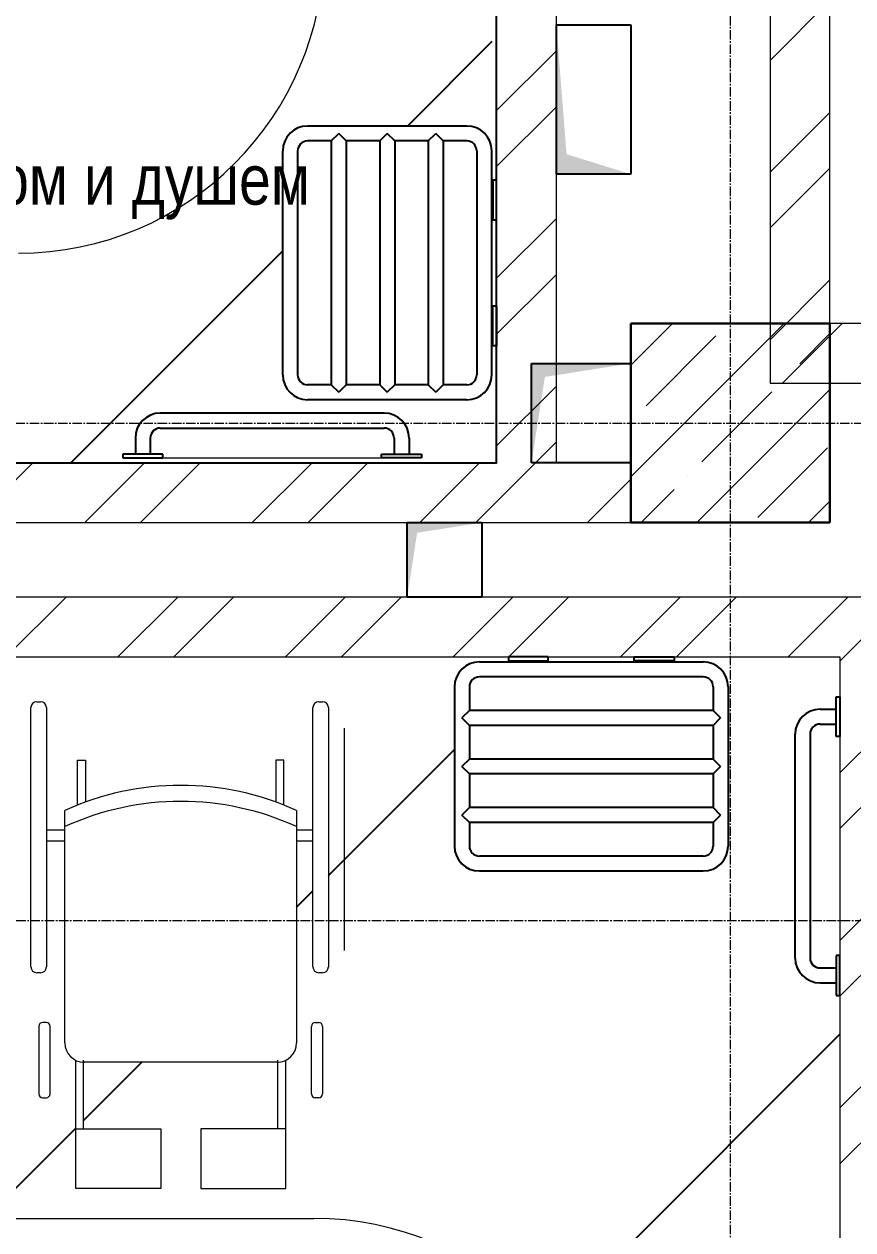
# Model space of a CAD drawing. Header units: millimetres. Extents: x 538266 to 1167394, y 114608 to 637157.
# Drawn here: x 852018 to 853684, y 203992 to 206415 of the extents above; entities that cross this region are included whole.
import ezdxf
from ezdxf.enums import TextEntityAlignment as Align

# ---------------------------------------------------------------- set-up
doc = ezdxf.new("R2010")
doc.units = ezdxf.units.MM
doc.linetypes.add('CENTER2', pattern=[28.575, 19.05, -3.175, 3.175, -3.175])
doc.linetypes.add('HIDDEN2', pattern=[4.7625, 3.175, -1.5875])
doc.layers.get('Defpoints').update_dxf_attribs({"color": 140})
for name, color, linetype, lineweight in [('АР_Area', 5, 'Continuous', 5), ('АР_Колонны', 70, 'Continuous', 30), ('АР_Стены ЖБ', 7, 'Continuous', 35), ('АР_Стены кирпич', 32, 'Continuous', 20), ('АР_Штриховка', 8, 'Continuous', 0), ('Сантехника', 4, 'Continuous', 18)]:
    doc.layers.add(name, color=color, linetype=linetype, lineweight=lineweight)
doc.layers.add('АР_Делит', color=120, linetype='Continuous', lineweight=0, plot=False)
doc.layers.add('РД_Оси_100', color=7, linetype='Continuous', lineweight=0, true_color=0x525252)
doc.layers.add('ФВ-5', color=7, linetype='Continuous')
doc.styles.add('style1', font='ARIALN.TTF')
pattern_1 = [(45, (602274.53, 3e-11), (-168.3798, 168.3798), []), (45, (602386.78, 3e-11), (-168.3798, 168.3798), [])]
pattern_2 = [(45, (602274.53, 0), (-168.3798, 168.3798), []), (45, (602386.78, 0), (-168.3798, 168.3798), [])]

# ---------------------------------------------------------------- blocks, each defined once
blk = doc.blocks.new('MOK-МаркаПом_овал_ареал')
for p, q in [((-5.365, 6.138), (5.888, 6.138)), ((-2.75, -3), (2.75, -3))]:
    blk.add_line(p, q)
for centre, radius, start, end in [((-5.365, 0), 6.138, 90, 270), ((5.888, 0), 6.138, 270, 90), ((-7.411, 0), 7.161, 0, 0.001)]:
    blk.add_arc(centre, radius, start, end)
at = {"color": 0, "style": 'style1'}
blk.add_attdef('АР-ПОМЕЩЕНИЕ:НОМЕР', text='', height=3, dxfattribs=at).set_placement((0.261, 0), align=Align.MIDDLE)
at = {"layer": 'Defpoints', "color": 2, "style": 'style1'}
blk.add_attdef('АР-ПОМЕЩЕНИЕ:НАИМЕНОВАНИЕ', text='', height=1, dxfattribs=at).set_placement((-0.094, -4.814), align=Align.MIDDLE)
blk = doc.blocks.new('2_этаж')
at = {"layer": 'АР_Штриховка', "linetype": 'Continuous', "lineweight": 0, "true_color": 0x000000}
h = blk.add_hatch(dxfattribs=at)
h.set_pattern_fill('ANSI32', color=18, scale=25, style=0)
h.set_pattern_definition([(45, (602274.53, -9e-11), (-168.3798, 168.3798), []), (45, (602386.78, -9e-11), (-168.3798, 168.3798), [])])
h.paths.add_polyline_path([(697153.6, 205693.2), (697273.6, 205813.2), (697273.6, 208333.2), (697183.6, 208373.2), (697153.6, 208333.2)], flags=0)
h.paths.add_polyline_path([(697153.6, 208453.2), (697183.6, 208373.2), (697273.6, 208333.2), (697273.6, 209413.2), (697153.6, 209413.2)], flags=0)
h = blk.add_hatch(dxfattribs=at)
h.set_pattern_fill('ANSI32', color=18, scale=25, style=0)
h.set_pattern_definition([(45, (602274.53, 0), (-168.3798, 168.3798), []), (45, (602386.78, 0), (-168.3798, 168.3798), [])])
h.paths.add_polyline_path([(696603.6, 205533.2), (696683.6, 205503.2), (696723.6, 205533.2), (696723.6, 208333.2), (696683.6, 208363.2), (696603.6, 208333.2)], flags=0)
h = blk.add_hatch(dxfattribs=at)
h.set_pattern_fill('ANSI32', color=18, scale=25, style=0)
h.set_pattern_definition(pattern_1)
h.paths.add_polyline_path([(700273.6, 205693.2), (700273.6, 205813.2), (700073.6, 205813.2), (699993.6, 205783.2), (699953.6, 205693.2)], flags=0)
h.paths.add_polyline_path([(699953.6, 205693.2), (699993.6, 205783.2), (699953.6, 205813.2), (697683.6, 205813.2), (697643.6, 205723.2), (697683.6, 205693.2)], flags=0)
h.paths.add_polyline_path([(697563.6, 205693.2), (697643.6, 205723.2), (697683.6, 205813.2), (697273.6, 205813.2), (697153.6, 205693.2)], flags=0)
h = blk.add_hatch(dxfattribs=at)
h.set_pattern_fill('ANSI32', color=18, scale=25, style=0)
h.set_pattern_definition(pattern_2)
h.paths.add_polyline_path([(696873.6, 205413.2), (696873.6, 205533.2), (696723.6, 205533.2), (696683.6, 205503.2), (696723.6, 205413.2)], flags=0)
h.paths.add_polyline_path([(696723.6, 205413.2), (696683.6, 205503.2), (696603.6, 205533.2), (695070.5, 205533.2), (695030.5, 205443.2), (695070.5, 205413.2)], flags=0)
h.paths.add_polyline_path([(694950.5, 205413.2), (695030.5, 205443.2), (695070.5, 205533.2), (692793.6, 205533.2), (692793.6, 205413.2)], flags=0)
h = blk.add_hatch(dxfattribs=at)
h.set_pattern_fill('ANSI32', color=18, scale=25, angle=360, style=0)
h.set_pattern_definition(pattern_2)
h.paths.add_polyline_path([(697293.6, 205143.2), (697413.6, 205263.2), (695070.5, 205263.2), (695030.5, 205233.2), (695070.5, 205143.2)], flags=0)
h.paths.add_polyline_path([(695070.5, 205143.2), (695030.5, 205233.2), (694950.5, 205263.2), (692793.6, 205263.2), (692793.6, 205143.2)], flags=0)
h = blk.add_hatch(dxfattribs=at)
h.set_pattern_fill('ANSI32', color=18, scale=25, angle=-360, style=0)
h.set_pattern_definition(pattern_1)
h.paths.add_polyline_path([(697413.6, 205263.2), (697293.6, 205143.2), (697293.6, 202443.2), (697413.6, 202323.2)], flags=0)
at = {"color": 18, "linetype": 'Continuous', "true_color": 0x000000}
for p, q in [((696723.6, 206113.2), (696723.6, 206413.2)), ((696723.6, 206413.2), (696873.6, 206413.2)), ((696723.6, 206113.2), (696723.6, 206413.2)), ((696723.6, 206413.2), (696873.6, 206413.2)), ((696873.6, 206413.2), (696873.6, 206113.2)), ((696873.6, 206413.2), (696873.6, 206113.2)), ((696873.6, 206113.2), (696723.6, 206113.2)), ((696873.6, 206113.2), (696723.6, 206113.2)), ((696673.6, 205533.2), (696673.6, 205733.2)), ((696673.6, 205733.2), (696873.6, 205733.2)), ((696673.6, 205533.2), (696673.6, 205733.2)), ((696673.6, 205733.2), (696873.6, 205733.2)), ((696873.6, 205733.2), (696873.6, 205533.2)), ((696873.6, 205733.2), (696873.6, 205533.2)), ((696873.6, 205533.2), (696673.6, 205533.2)), ((696873.6, 205533.2), (696673.6, 205533.2)), ((696423.6, 205263.2), (696423.6, 205413.2)), ((696423.6, 205413.2), (696573.6, 205413.2)), ((696423.6, 205263.2), (696423.6, 205413.2)), ((696423.6, 205413.2), (696573.6, 205413.2)), ((696573.6, 205413.2), (696573.6, 205263.2)), ((696573.6, 205413.2), (696573.6, 205263.2)), ((696573.6, 205263.2), (696423.6, 205263.2)), ((696573.6, 205263.2), (696423.6, 205263.2))]:
    blk.add_line(p, q, dxfattribs=at)
at = {"color": 18, "true_color": 0x000000}
for p, q in [((696543.6, 206210.1), (696223.6, 206210.1)), ((696543.6, 206210.1), (696223.6, 206210.1)), ((696271.1, 206180.1), (696286.1, 206195.1)), ((696271.1, 206180.1), (696286.1, 206195.1)), ((696301.1, 206180.1), (696286.1, 206195.1)), ((696301.1, 206180.1), (696286.1, 206195.1)), ((696368.6, 206180.1), (696383.6, 206195.1)), ((696368.6, 206180.1), (696383.6, 206195.1)), ((696398.6, 206180.1), (696383.6, 206195.1)), ((696398.6, 206180.1), (696383.6, 206195.1)), ((696466.1, 206180.1), (696481.1, 206195.1)), ((696466.1, 206180.1), (696481.1, 206195.1)), ((696496.1, 206180.1), (696481.1, 206195.1)), ((696496.1, 206180.1), (696481.1, 206195.1)), ((696173.6, 205710.1), (696173.6, 206160.1)), ((696173.6, 205710.1), (696173.6, 206160.1)), ((696203.6, 206160.1), (696203.6, 205710.1)), ((696203.6, 206160.1), (696203.6, 205710.1)), ((696271.1, 206180.1), (696223.6, 206180.1)), ((696271.1, 206180.1), (696223.6, 206180.1)), ((696271.1, 206180.1), (696271.1, 205690.1)), ((696271.1, 206180.1), (696271.1, 205690.1)), ((696368.6, 206180.1), (696301.1, 206180.1)), ((696301.1, 206180.1), (696301.1, 205690.1)), ((696368.6, 206180.1), (696301.1, 206180.1)), ((696301.1, 206180.1), (696301.1, 205690.1)), ((696368.6, 206180.1), (696368.6, 205690.1)), ((696368.6, 206180.1), (696368.6, 205690.1)), ((696466.1, 206180.1), (696398.6, 206180.1)), ((696398.6, 206180.1), (696398.6, 205690.1)), ((696466.1, 206180.1), (696398.6, 206180.1)), ((696398.6, 206180.1), (696398.6, 205690.1)), ((696466.1, 206180.1), (696466.1, 205690.1)), ((696466.1, 206180.1), (696466.1, 205690.1)), ((696543.6, 206180.1), (696496.1, 206180.1)), ((696496.1, 206180.1), (696496.1, 205690.1)), ((696543.6, 206180.1), (696496.1, 206180.1)), ((696496.1, 206180.1), (696496.1, 205690.1)), ((696563.6, 206160.1), (696563.6, 205710.1)), ((696563.6, 206160.1), (696563.6, 205710.1)), ((696593.6, 205710.1), (696593.6, 206160.1)), ((696593.6, 205710.1), (696593.6, 206160.1)), ((696271.1, 205690.1), (696223.6, 205690.1)), ((696271.1, 205690.1), (696223.6, 205690.1)), ((696271.1, 205690.1), (696286.1, 205675.1)), ((696271.1, 205690.1), (696286.1, 205675.1)), ((696301.1, 205690.1), (696286.1, 205675.1)), ((696301.1, 205690.1), (696286.1, 205675.1)), ((696368.6, 205690.1), (696301.1, 205690.1)), ((696368.6, 205690.1), (696301.1, 205690.1)), ((696368.6, 205690.1), (696383.6, 205675.1)), ((696368.6, 205690.1), (696383.6, 205675.1)), ((696398.6, 205690.1), (696383.6, 205675.1)), ((696398.6, 205690.1), (696383.6, 205675.1)), ((696466.1, 205690.1), (696398.6, 205690.1)), ((696466.1, 205690.1), (696398.6, 205690.1)), ((696466.1, 205690.1), (696481.1, 205675.1)), ((696466.1, 205690.1), (696481.1, 205675.1)), ((696496.1, 205690.1), (696481.1, 205675.1)), ((696496.1, 205690.1), (696481.1, 205675.1)), ((696543.6, 205690.1), (696496.1, 205690.1)), ((696543.6, 205690.1), (696496.1, 205690.1)), ((696543.6, 205660.1), (696223.6, 205660.1)), ((696543.6, 205660.1), (696223.6, 205660.1)), ((696377.4, 205633.2), (695927.4, 205633.2)), ((696377.4, 205633.2), (695927.4, 205633.2)), ((695927.4, 205603.2), (696377.4, 205603.2)), ((695927.4, 205603.2), (696377.4, 205603.2)), ((695877.4, 205583.2), (695877.4, 205550.7)), ((695877.4, 205583.2), (695877.4, 205550.7)), ((695907.4, 205583.2), (695907.4, 205550.7)), ((695907.4, 205583.2), (695907.4, 205550.7)), ((696397.4, 205583.2), (696397.4, 205550.7)), ((696397.4, 205583.2), (696397.4, 205550.7)), ((696427.4, 205583.2), (696427.4, 205550.7)), ((696427.4, 205583.2), (696427.4, 205550.7)), ((696568.8, 205133.2), (697018.8, 205133.2)), ((696568.8, 205133.2), (697018.8, 205133.2)), ((697018.8, 205103.2), (696568.8, 205103.2)), ((697018.8, 205103.2), (696568.8, 205103.2)), ((696518.8, 205083.2), (696518.8, 204763.2)), ((696518.8, 205083.2), (696518.8, 204763.2)), ((696548.8, 205083.2), (696548.8, 205035.7)), ((696548.8, 205083.2), (696548.8, 205035.7)), ((697038.8, 205083.2), (697038.8, 205035.7)), ((697038.8, 205083.2), (697038.8, 205035.7)), ((697068.8, 205083.2), (697068.8, 204763.2)), ((697068.8, 205083.2), (697068.8, 204763.2)), ((696548.8, 205035.7), (696533.8, 205020.7)), ((696548.8, 205035.7), (696533.8, 205020.7)), ((697038.8, 205035.7), (696548.8, 205035.7)), ((697038.8, 205035.7), (696548.8, 205035.7)), ((697038.8, 205035.7), (697053.8, 205020.7)), ((697038.8, 205035.7), (697053.8, 205020.7)), ((697253.6, 205038.3), (697286.1, 205038.3)), ((697253.6, 205038.3), (697286.1, 205038.3)), ((696548.8, 205005.7), (696533.8, 205020.7)), ((696548.8, 205005.7), (696533.8, 205020.7)), ((696548.8, 205005.7), (696548.8, 204938.2)), ((697038.8, 205005.7), (696548.8, 205005.7)), ((696548.8, 205005.7), (696548.8, 204938.2)), ((697038.8, 205005.7), (696548.8, 205005.7)), ((697038.8, 205005.7), (697053.8, 205020.7)), ((697038.8, 205005.7), (697053.8, 205020.7)), ((697038.8, 205005.7), (697038.8, 204938.2)), ((697038.8, 205005.7), (697038.8, 204938.2)), ((697253.6, 205008.3), (697286.1, 205008.3)), ((697253.6, 205008.3), (697286.1, 205008.3)), ((697203.6, 204538.3), (697203.6, 204988.3)), ((697203.6, 204538.3), (697203.6, 204988.3)), ((697233.6, 204988.3), (697233.6, 204538.3)), ((697233.6, 204988.3), (697233.6, 204538.3)), ((696548.8, 204938.2), (696533.8, 204923.2)), ((696548.8, 204938.2), (696533.8, 204923.2)), ((697038.8, 204938.2), (696548.8, 204938.2)), ((697038.8, 204938.2), (696548.8, 204938.2)), ((697038.8, 204938.2), (697053.8, 204923.2)), ((697038.8, 204938.2), (697053.8, 204923.2)), ((696548.8, 204908.2), (696533.8, 204923.2)), ((696548.8, 204908.2), (696533.8, 204923.2)), ((696548.8, 204908.2), (696548.8, 204840.7)), ((697038.8, 204908.2), (696548.8, 204908.2)), ((696548.8, 204908.2), (696548.8, 204840.7)), ((697038.8, 204908.2), (696548.8, 204908.2)), ((697038.8, 204908.2), (697053.8, 204923.2)), ((697038.8, 204908.2), (697053.8, 204923.2)), ((697038.8, 204908.2), (697038.8, 204840.7)), ((697038.8, 204908.2), (697038.8, 204840.7)), ((696548.8, 204840.7), (696533.8, 204825.7)), ((696548.8, 204840.7), (696533.8, 204825.7)), ((697038.8, 204840.7), (696548.8, 204840.7)), ((697038.8, 204840.7), (696548.8, 204840.7)), ((697038.8, 204840.7), (697053.8, 204825.7)), ((697038.8, 204840.7), (697053.8, 204825.7)), ((696548.8, 204810.7), (696533.8, 204825.7)), ((696548.8, 204810.7), (696533.8, 204825.7)), ((696548.8, 204810.7), (696548.8, 204763.2)), ((697038.8, 204810.7), (696548.8, 204810.7)), ((696548.8, 204810.7), (696548.8, 204763.2)), ((697038.8, 204810.7), (696548.8, 204810.7)), ((697038.8, 204810.7), (697053.8, 204825.7)), ((697038.8, 204810.7), (697053.8, 204825.7)), ((697038.8, 204810.7), (697038.8, 204763.2)), ((697038.8, 204810.7), (697038.8, 204763.2)), ((697018.8, 204743.2), (696568.8, 204743.2)), ((697018.8, 204743.2), (696568.8, 204743.2)), ((696568.8, 204713.2), (697018.8, 204713.2)), ((696568.8, 204713.2), (697018.8, 204713.2)), ((697253.6, 204518.3), (697286.1, 204518.3)), ((697253.6, 204518.3), (697286.1, 204518.3)), ((697253.6, 204488.3), (697286.1, 204488.3)), ((697253.6, 204488.3), (697286.1, 204488.3))]:
    blk.add_line(p, q, dxfattribs=at)
at = {"color": 18, "ltscale": 25, "true_color": 0x000000}
for p, q in [((696603.6, 206101.5), (696596.1, 206101.5)), ((696596.1, 206101.5), (696596.1, 206021.5)), ((696603.6, 206101.5), (696596.1, 206101.5)), ((696596.1, 206101.5), (696596.1, 206021.5)), ((696603.6, 206021.5), (696603.6, 206101.5)), ((696603.6, 206021.5), (696603.6, 206101.5)), ((696596.1, 206021.5), (696603.6, 206021.5)), ((696596.1, 206021.5), (696603.6, 206021.5)), ((696596.1, 205768.6), (696596.1, 205848.6)), ((696596.1, 205848.6), (696603.6, 205848.6)), ((696596.1, 205768.6), (696596.1, 205848.6)), ((696596.1, 205848.6), (696603.6, 205848.6)), ((696603.6, 205848.6), (696603.6, 205768.6)), ((696603.6, 205848.6), (696603.6, 205768.6)), ((696603.6, 205768.6), (696596.1, 205768.6)), ((696603.6, 205768.6), (696596.1, 205768.6)), ((695852.4, 205550.7), (695852.4, 205543.2)), ((695932.4, 205550.7), (695852.4, 205550.7)), ((695852.4, 205550.7), (695852.4, 205543.2)), ((695932.4, 205550.7), (695852.4, 205550.7)), ((695852.4, 205543.2), (695932.4, 205543.2)), ((695852.4, 205543.2), (695932.4, 205543.2)), ((695932.4, 205543.2), (695932.4, 205550.7)), ((695932.4, 205543.2), (695932.4, 205550.7)), ((696372.4, 205543.2), (696372.4, 205550.7)), ((696372.4, 205550.7), (696452.4, 205550.7)), ((696372.4, 205543.2), (696372.4, 205550.7)), ((696372.4, 205550.7), (696452.4, 205550.7)), ((696452.4, 205543.2), (696372.4, 205543.2)), ((696452.4, 205543.2), (696372.4, 205543.2)), ((696452.4, 205550.7), (696452.4, 205543.2)), ((696452.4, 205550.7), (696452.4, 205543.2)), ((696627.4, 205143.2), (696627.4, 205135.7)), ((696707.4, 205143.2), (696627.4, 205143.2)), ((696627.4, 205143.2), (696627.4, 205135.7)), ((696707.4, 205143.2), (696627.4, 205143.2)), ((696707.4, 205135.7), (696707.4, 205143.2)), ((696707.4, 205135.7), (696707.4, 205143.2)), ((696880.3, 205135.7), (696880.3, 205143.2)), ((696880.3, 205143.2), (696960.3, 205143.2)), ((696880.3, 205135.7), (696880.3, 205143.2)), ((696880.3, 205143.2), (696960.3, 205143.2)), ((696960.3, 205143.2), (696960.3, 205135.7)), ((696960.3, 205143.2), (696960.3, 205135.7)), ((696627.4, 205135.7), (696707.4, 205135.7)), ((696627.4, 205135.7), (696707.4, 205135.7)), ((696960.3, 205135.7), (696880.3, 205135.7)), ((696960.3, 205135.7), (696880.3, 205135.7)), ((697286.1, 205063.3), (697293.6, 205063.3)), ((697286.1, 204983.3), (697286.1, 205063.3)), ((697286.1, 205063.3), (697293.6, 205063.3)), ((697286.1, 204983.3), (697286.1, 205063.3)), ((697293.6, 205063.3), (697293.6, 204983.3)), ((697293.6, 205063.3), (697293.6, 204983.3)), ((697293.6, 204983.3), (697286.1, 204983.3)), ((697293.6, 204983.3), (697286.1, 204983.3)), ((697293.6, 204543.3), (697286.1, 204543.3)), ((697286.1, 204543.3), (697286.1, 204463.3)), ((697293.6, 204543.3), (697286.1, 204543.3)), ((697286.1, 204543.3), (697286.1, 204463.3)), ((697293.6, 204463.3), (697293.6, 204543.3)), ((697293.6, 204463.3), (697293.6, 204543.3)), ((697286.1, 204463.3), (697293.6, 204463.3)), ((697286.1, 204463.3), (697293.6, 204463.3))]:
    blk.add_line(p, q, dxfattribs=at)
at = {"color": 18, "true_color": 0x000000}
for centre, radius, start, end in [((696223.6, 206160.1), 50, 90, 180), ((696223.6, 206160.1), 50, 90, 180), ((696543.6, 206160.1), 50, 0, 90), ((696543.6, 206160.1), 50, 0, 90), ((696223.6, 206160.1), 20, 90, 180), ((696223.6, 206160.1), 20, 90, 180), ((696543.6, 206160.1), 20, 0, 90), ((696543.6, 206160.1), 20, 0, 90), ((696223.6, 205710.1), 50, 180, 270), ((696223.6, 205710.1), 50, 180, 270), ((696223.6, 205710.1), 20, 180, 270), ((696223.6, 205710.1), 20, 180, 270), ((696543.6, 205710.1), 50, 270, 0), ((696543.6, 205710.1), 20, 270, 0), ((696543.6, 205710.1), 50, 270, 0), ((696543.6, 205710.1), 20, 270, 0), ((695927.4, 205583.2), 50, 90, 180), ((695927.4, 205583.2), 50, 90, 180), ((696377.4, 205583.2), 50, 0, 90), ((696377.4, 205583.2), 50, 0, 90), ((695927.4, 205583.2), 20, 90, 180), ((695927.4, 205583.2), 20, 90, 180), ((696377.4, 205583.2), 20, 0, 90), ((696377.4, 205583.2), 20, 0, 90), ((696568.8, 205083.2), 50, 90, 180), ((696568.8, 205083.2), 50, 90, 180), ((697018.8, 205083.2), 50, 0, 90), ((697018.8, 205083.2), 50, 0, 90), ((696568.8, 205083.2), 20, 90, 180), ((696568.8, 205083.2), 20, 90, 180), ((697018.8, 205083.2), 20, 0, 90), ((697018.8, 205083.2), 20, 0, 90), ((697253.6, 204988.3), 50, 90, 180), ((697253.6, 204988.3), 50, 90, 180), ((697253.6, 204988.3), 20, 90, 180), ((697253.6, 204988.3), 20, 90, 180), ((696568.8, 204763.2), 50, 180, 270), ((696568.8, 204763.2), 50, 180, 270), ((696568.8, 204763.2), 20, 180, 270), ((696568.8, 204763.2), 20, 180, 270), ((697018.8, 204763.2), 50, 270, 0), ((697018.8, 204763.2), 20, 270, 0), ((697018.8, 204763.2), 50, 270, 0), ((697018.8, 204763.2), 20, 270, 0), ((697253.6, 204538.3), 50, 180, 270), ((697253.6, 204538.3), 50, 180, 270), ((697253.6, 204538.3), 20, 180, 270), ((697253.6, 204538.3), 20, 180, 270)]:
    blk.add_arc(centre, radius, start, end, dxfattribs=at)
at = {"color": 18, "linetype": 'Continuous', "true_color": 0x000000}
for points in [[(696873.6, 206113.2), (696723.6, 206113.2), (696744.1, 206153.6), (696723.6, 206413.2)], [(696873.6, 206113.2), (696723.6, 206113.2), (696744.1, 206153.6), (696723.6, 206413.2)], [(696673.6, 205533.2), (696673.6, 205733.2), (696700.5, 205705.9), (696873.6, 205733.2)], [(696673.6, 205533.2), (696673.6, 205733.2), (696700.5, 205705.9), (696873.6, 205733.2)], [(696423.6, 205263.2), (696423.6, 205413.2), (696443.8, 205392.8), (696573.6, 205413.2)], [(696423.6, 205263.2), (696423.6, 205413.2), (696443.8, 205392.8), (696573.6, 205413.2)]]:
    blk.add_solid(points, dxfattribs=at)
at = {"layer": 'АР_Делит', "color": 18, "ltscale": 25, "true_color": 0x000000}
for p, q in [((695852.4, 205543.2), (696452.4, 205543.2)), ((695852.4, 205543.2), (696452.4, 205543.2)), ((697293.6, 205063.3), (697293.6, 204463.3)), ((697293.6, 205063.3), (697293.6, 204463.3))]:
    blk.add_line(p, q, dxfattribs=at)
at = {"layer": 'АР_Колонны', "color": 18, "linetype": 'HIDDEN2', "lineweight": 25, "true_color": 0x000000}
for p, q in [((696873.6, 205813.2), (697273.6, 205813.2)), ((696873.6, 205413.2), (696873.6, 205813.2)), ((697273.6, 205813.2), (697273.6, 205413.2)), ((697273.6, 205413.2), (696873.6, 205413.2))]:
    blk.add_line(p, q, dxfattribs=at)
at = {"layer": 'АР_Колонны', "color": 18, "linetype": 'Continuous', "lineweight": 15, "true_color": 0x000000}
for p, q in [((697273.6, 205813.2), (696873.6, 205813.2)), ((696873.6, 205813.2), (696873.6, 205413.2)), ((697273.6, 205813.2), (696873.6, 205813.2)), ((696873.6, 205813.2), (696873.6, 205413.2)), ((697273.6, 205413.2), (697273.6, 205813.2)), ((697273.6, 205413.2), (697273.6, 205813.2)), ((696873.6, 205413.2), (697273.6, 205413.2)), ((696873.6, 205413.2), (697273.6, 205413.2))]:
    blk.add_line(p, q, dxfattribs=at)
at = {"layer": 'АР_Стены ЖБ', "color": 18, "linetype": 'Continuous', "lineweight": 30, "true_color": 0x000000}
for p, q in [((697273.6, 205813.2), (696873.6, 205813.2)), ((696873.6, 205813.2), (696873.6, 205413.2)), ((697273.6, 205413.2), (697273.6, 205813.2)), ((696873.6, 205413.2), (697273.6, 205413.2))]:
    blk.add_line(p, q, dxfattribs=at)
at = {"layer": 'АР_Стены кирпич', "color": 18, "linetype": 'Continuous', "lineweight": 20, "true_color": 0x000000}
for p, q in [((696603.6, 208333.2), (696603.6, 205533.2)), ((696723.6, 205533.2), (696723.6, 208333.2)), ((697153.6, 208333.2), (697153.6, 205693.2)), ((697273.6, 205813.2), (697273.6, 208333.2)), ((697683.6, 205813.2), (697273.6, 205813.2)), ((697153.6, 205693.2), (697563.6, 205693.2)), ((696603.6, 205533.2), (695070.5, 205533.2)), ((696873.6, 205533.2), (696723.6, 205533.2)), ((696873.6, 205413.2), (696873.6, 205533.2)), ((695070.5, 205413.2), (696723.6, 205413.2)), ((696723.6, 205413.2), (696873.6, 205413.2)), ((697413.6, 205263.2), (695070.5, 205263.2)), ((695070.5, 205143.2), (697293.6, 205143.2)), ((697293.6, 205143.2), (697293.6, 202443.2))]:
    blk.add_line(p, q, dxfattribs=at)
at = {"layer": 'АР_Штриховка', "color": 18, "linetype": 'Continuous', "lineweight": 5, "true_color": 0x000000}
for p, q in [((696873.6, 205729.7), (696957.1, 205813.2)), ((696873.6, 205505.2), (697181.6, 205813.2)), ((696904, 205647.9), (697044.3, 205788.2)), ((697212.7, 205732.1), (697273.6, 205793)), ((697184.6, 205704), (697184.6, 205704)), ((697006.1, 205413.2), (697273.6, 205680.7)), ((697016.2, 205535.6), (697156.5, 205675.9)), ((696875.9, 205619.8), (696875.9, 205619.8)), ((697128.5, 205423.4), (697268.8, 205563.7)), ((696988.2, 205507.5), (696988.2, 205507.5)), ((696893.9, 205413.2), (696960.1, 205479.5)), ((697230.6, 205413.2), (697273.6, 205456.2))]:
    blk.add_line(p, q, dxfattribs=at)
at = {"layer": 'Сантехника', "color": 18, "lineweight": 0, "true_color": 0x000000}
for p, q in [((695679.1, 205053.3), (695686.9, 205053.3)), ((696246, 205053.3), (696253.7, 205053.3)), ((695667.5, 204520.4), (695667.5, 205041.6)), ((695698.6, 205041.6), (695698.6, 204520.4)), ((696234.3, 204520.4), (696234.3, 205041.6)), ((696265.4, 205041.6), (696265.4, 204520.4)), ((696296.9, 205000.4), (696296.9, 204553.3)), ((695761, 204935.6), (695777.1, 204935.6)), ((695761, 204845.4), (695761, 204935.6)), ((695777.1, 204935.6), (695777.1, 204851.5)), ((696159.9, 204935.6), (696159.9, 204851.5)), ((696176.1, 204935.6), (696159.9, 204935.6)), ((696176.1, 204845.4), (696176.1, 204935.6)), ((695735.6, 204367.8), (695735.6, 204834.6)), ((696201.4, 204834.6), (696201.4, 204367.8)), ((695735.6, 204795.1), (695698.6, 204795.1)), ((696234.3, 204795.1), (696201.4, 204795.1)), ((695735.6, 204772.8), (695698.6, 204772.8)), ((696234.3, 204772.8), (696201.4, 204772.8)), ((695686.9, 204508.7), (695679.1, 204508.7)), ((696253.7, 204508.7), (696246, 204508.7)), ((695683.3, 204401), (695683.3, 204265.3)), ((695698.1, 204408.8), (695691.1, 204408.8)), ((695705.8, 204265.3), (695705.8, 204401)), ((696231.2, 204265.3), (696231.2, 204401)), ((696239, 204408.8), (696246, 204408.8)), ((696253.7, 204401), (696253.7, 204265.3)), ((695757.5, 204194.8), (695757.5, 204332.9)), ((695773, 204194.8), (695773, 204332.9)), ((696162.5, 204328.9), (695774.5, 204328.9)), ((696164, 204194.8), (696164, 204332.9)), ((696179.6, 204194.8), (696179.6, 204332.9)), ((695691.1, 204257.6), (695698.1, 204257.6)), ((696246, 204257.6), (696239, 204257.6)), ((695757.5, 204074.9), (695757.5, 204194.8)), ((695757.5, 204194.8), (695928.3, 204194.8)), ((695928.3, 204194.8), (695928.3, 204074.9)), ((696008.7, 204194.8), (696008.7, 204074.9)), ((696179.6, 204194.8), (696008.7, 204194.8)), ((696179.6, 204074.9), (696179.6, 204194.8)), ((695928.3, 204074.9), (695757.5, 204074.9)), ((696008.7, 204074.9), (696179.6, 204074.9))]:
    blk.add_line(p, q, dxfattribs=at)
for centre, radius, start, end in [((695679.1, 205041.6), 11.7, 90, 180), ((695686.9, 205041.6), 11.7, 0, 90), ((696246, 205041.6), 11.7, 90, 180), ((696253.7, 205041.6), 11.7, 0, 90), ((695968.5, 204324.9), 560.4, 65.4425, 114.5575), ((695968.5, 204292.7), 560.4, 65.4425, 114.5575), ((695679.1, 204520.4), 11.7, 180, 270), ((695686.9, 204520.4), 11.7, 270, 0), ((696246, 204520.4), 11.7, 180, 270), ((696253.7, 204520.4), 11.7, 270, 0), ((695691.1, 204401), 7.78, 90, 180), ((695698.1, 204401), 7.78, 0, 90), ((696239, 204401), 7.78, 90, 180), ((696246, 204401), 7.78, 0, 90), ((695774.5, 204367.8), 38.9, 180, 270), ((696162.5, 204367.8), 38.9, 270, 0), ((695691.1, 204265.3), 7.78, 180, 270), ((695698.1, 204265.3), 7.78, 270, 0), ((696239, 204265.3), 7.78, 180, 270), ((696246, 204265.3), 7.78, 270, 0)]:
    blk.add_arc(centre, radius, start, end, dxfattribs=at)
at = {"layer": 'АР_Area', "color": 18, "linetype": 'Continuous', "lineweight": 15, "true_color": 0x000000}
ref = blk.add_blockref('MOK-МаркаПом_овал_ареал', (695053.9, 206568.5), dxfattribs=dict(at, xscale=100, yscale=100, zscale=100))
ref.add_attrib('АР-ПОМЕЩЕНИЕ:НОМЕР', '2.091', dxfattribs={"layer": '0', "color": 0, "height": 350, "style": 'style1'}).set_placement((695053.9, 206568.5), align=Align.MIDDLE)
ref.add_attrib('АР-ПОМЕЩЕНИЕ:НАИМЕНОВАНИЕ', 'Раздевальная для МГН с туалетом и душем', dxfattribs={"layer": 'Defpoints', "color": 2, "height": 100, "style": 'style1'}).set_placement((695044.5, 206087.1), align=Align.MIDDLE)
ref = blk.add_blockref('MOK-МаркаПом_овал_ареал', (695647.2, 203401.3), dxfattribs=dict(at, xscale=100, yscale=100, zscale=100))
ref.add_attrib('АР-ПОМЕЩЕНИЕ:НОМЕР', '2.090', dxfattribs={"layer": '0', "color": 0, "height": 350, "style": 'style1'}).set_placement((695647.2, 203401.3), align=Align.MIDDLE)
ref.add_attrib('АР-ПОМЕЩЕНИЕ:НАИМЕНОВАНИЕ', 'Раздевальная для МГН с туалетом и душем', dxfattribs={"layer": 'Defpoints', "color": 2, "height": 100, "style": 'style1'}).set_placement((695637.7, 202919.9), align=Align.MIDDLE)
at = {"layer": 'Defpoints', "color": 18, "true_color": 0x000000, "style": 'style1'}
for p in [(677970.6, 219836.4), (678101.2, 211681.4)]:
    blk.add_attdef('АР-ПОМЕЩЕНИЕ:НАИМЕНОВАНИЕ', text='', height=100, dxfattribs=at).set_placement(p, align=Align.MIDDLE)
blk = doc.blocks.new('СОШ_2200_АР_ОСИ_М100_28.05.24')
at = {"layer": 'АР_Делит', "color": 251, "linetype": 'CENTER2', "true_color": 0x636466}
blk.add_line((-5954.958, 83200), (47367.08, 83200), dxfattribs=at)
at = {"layer": 'РД_Оси_100', "color": 251, "linetype": 'CENTER2', "true_color": 0x636466}
for p, q in [((24200, -6155), (24200, 139938.679)), ((119910, 82200), (-5954.958, 82200))]:
    blk.add_line(p, q, dxfattribs=at)

msp = doc.modelspace()

# ---------------------------------------------------------------- hatches: boundary and pattern name
at = {"layer": 'ФВ-5'}
h = msp.add_hatch(dxfattribs=at)
h.set_pattern_fill('ANSI31', color=1, scale=150, angle=90)
h.paths.add_polyline_path([(865787.8, 210813.2), (865587.8, 210813.2), (864389.5, 210813.2, -0.618518), (864002.3, 210813.2), (863787.8, 210813.2), (863787.8, 210113.2), (863087.8, 210113.2), (863087.8, 209863.2), (863087.8, 209363.2), (862667.8, 209363.2), (862667.8, 209063.2), (864407.8, 209063.2), (865787.8, 209063.2)])
h.paths.add_polyline_path([(864845.7, 209933.5), (865395.7, 209933.5, -1), (865395.7, 209333.5), (864845.7, 209333.5, -1)], flags=16)
h.paths.add_polyline_path([(865847.8, 210813.2), (868587.8, 210813.2), (868587.8, 209063.2), (865847.8, 209063.2)])
h.paths.add_polyline_path([(849157.8, 200033.2), (853237.8, 200033.2), (853237.8, 202323.2), (849157.8, 202323.2)])
h = msp.add_hatch(dxfattribs=at)
h.set_pattern_fill('ANSI31', color=3, scale=300, style=0)
h.paths.add_polyline_path([(856737.8, 201693.2), (856017.8, 201693.2), (856017.8, 202713.2), (856017.8, 203353.2), (855917.8, 203353.2), (854797.8, 203353.2), (854047.8, 203353.2), (853777.8, 203353.2), (853777.8, 202323.2), (853357.8, 202323.2), (853357.8, 201513.2), (853637.8, 201513.2), (853637.8, 201113.2), (853357.8, 201113.2), (853357.8, 200033.2), (854537.8, 200033.2), (854617.8, 200033.2), (854617.8, 199233.2), (856017.8, 199233.2), (856017.8, 200533.2), (856737.8, 200533.2), (856737.8, 201113.2), (856637.8, 201113.2), (856637.8, 201513.2), (856737.8, 201513.2)])
h.paths.add_polyline_path([(854569.4, 201617.1), (854019.4, 201617.1, -1), (854019.4, 202217.1), (854569.4, 202217.1, -1)], flags=16)
h.paths.add_polyline_path([(864407.8, 208983.2), (862587.8, 208983.2), (862587.8, 209363.2), (862587.8, 209863.2), (862587.8, 210813.2), (860177.8, 210813.2), (858988.6, 210813.2, -0.618518), (858601.4, 210813.2), (857037.8, 210813.2), (857037.8, 209812.2), (857037.8, 209733.2), (859457.8, 209733.2), (859457.8, 209013.2), (859787.8, 209013.2), (859787.8, 208893.2), (859787.8, 208693.2), (859787.8, 207393.2), (859787.8, 205713.2), (862587.8, 205713.2), (862587.8, 205863.2), (863087.8, 205863.2), (863087.8, 205713.2), (864407.8, 205713.2)])
h.paths.add_polyline_path([(861555.3, 208077.3), (862105.3, 208077.3, -1), (862105.3, 207477.3), (861555.3, 207477.3, -1)], flags=16)
h.paths.add_polyline_path([(870287.8, 207213.2), (870287.8, 208513.2), (870287.8, 209513.2), (870287.8, 210813.2), (869087.8, 210813.2), (869087.8, 209863.2), (869087.8, 209363.2), (869087.8, 208983.2), (868587.8, 208983.2), (865787.8, 208983.2), (864487.8, 208983.2), (864487.8, 205713.2), (868587.8, 205713.2), (868587.8, 205863.2), (869087.8, 205863.2), (869087.8, 205713.2), (870287.8, 205713.2)])
h.paths.add_polyline_path([(867284.9, 208004.9), (867834.9, 208004.9, -1), (867834.9, 207404.9), (867284.9, 207404.9, -1)], flags=16)
h.paths.add_polyline_path([(853684.7, 201338.5), (854885.3, 201338.5), (854885.3, 201532.9), (853684.7, 201532.9)], flags=24)
h.paths.add_polyline_path([(853703.4, 201649.1), (854885.5, 201649.1), (854885.5, 202185.2), (853703.4, 202185.2)], flags=24)
h.paths.add_polyline_path([(861215.4, 207197.5), (862426.3, 207197.5), (862426.3, 207394.2), (861215.4, 207394.2)], flags=24)
h.paths.add_polyline_path([(861239.2, 207509.2), (862421.3, 207509.2), (862421.3, 208045.3), (861239.2, 208045.3)], flags=24)
h.paths.add_polyline_path([(866945, 207125.2), (868156, 207125.2), (868156, 207321.8), (866945, 207321.8)], flags=24)
h.paths.add_polyline_path([(866968.8, 207436.8), (868151, 207436.8), (868151, 207973), (866968.8, 207973)], flags=24)
at = {"layer": 'ФВ-5', "true_color": 0xf8991e}
h = msp.add_hatch(dxfattribs=at)
h.set_pattern_fill('ANSI31', color=30, scale=300)
h.paths.add_polyline_path([(859707.8, 207213.2), (859407.8, 207213.2), (859382.8, 207213.2), (859382.8, 207233.2), (859357.8, 207233.2), (859357.8, 207932.8, 0.412122), (858683.1, 207213.2), (858657.8, 207213.2), (856937.8, 207213.2), (856937.8, 205863.2), (857037.8, 205863.2), (857037.8, 205713.2), (859707.8, 205713.2)])
h.paths.add_polyline_path([(859707.8, 208893.2), (859337.8, 208893.2), (856937.8, 208893.2), (856937.8, 208833.2), (856937.8, 207233.2), (858657.8, 207233.2), (858682.8, 207233.2, -0.403789), (859357.8, 207932.8), (859357.8, 207933.2), (859382.8, 207933.2), (859382.8, 207233.2), (859407.8, 207233.2), (859707.8, 207233.2), (859707.8, 207593.2)])
h.paths.add_polyline_path([(857972.6, 207432.8), (857422.6, 207432.8, -1), (857422.6, 208032.8), (857972.6, 208032.8, -1)], flags=16)
h.paths.add_polyline_path([(857279.7, 208080.5, -0.143412), (857199.6, 208048.2), (856957.8, 208048.2), (856957.8, 208598.2), (857199.6, 208598.2, -0.143412), (857279.7, 208566, -0.459952)], flags=16)
h.paths.add_polyline_path([(857260.6, 208103.7, -0.139316), (857198, 208078.2), (857077.8, 208078.2), (857077.8, 208568.2), (857198, 208568.2, -0.139316), (857260.6, 208542.8, -0.458637)], flags=0)
h.paths.add_polyline_path([(856737.8, 209013.2), (856737.8, 209413.2), (856637.8, 209413.2), (856637.8, 209813.2), (856837.8, 209813.2), (856837.8, 210813.2), (853637.8, 210813.2), (853637.8, 209813.2), (853637.8, 209413.2), (853637.8, 208333.2), (853637.8, 205813.2), (854047.8, 205813.2), (856317.8, 205813.2), (856317.8, 208833.2), (856737.8, 208833.2)])
h.paths.add_polyline_path([(855287.8, 208864.1), (856287.8, 208864.1), (856287.8, 208844.1), (855287.8, 208844.1)], flags=16)
h.paths.add_polyline_path([(854705.3, 209928.6, -1), (854705.3, 210528.6), (855255.3, 210528.6, -1), (855255.3, 209928.6)], flags=16)
h.paths.add_polyline_path([(855287.8, 207793.2), (856287.8, 207793.2), (856287.8, 207773.2), (855287.8, 207773.2)], flags=16)
h.paths.add_polyline_path([(855287.8, 206813.2), (856285.8, 206813.2), (856285.8, 206793.2), (855287.8, 206793.2)], flags=16)
h.paths.add_polyline_path([(857430.4, 207153), (857945.9, 207153), (857945.9, 207349.8), (857430.4, 207349.8)], flags=24)
h.paths.add_polyline_path([(857106.5, 207464.7), (858288.6, 207464.7), (858288.6, 208000.8), (857106.5, 208000.8)], flags=24)
h.paths.add_polyline_path([(854700, 209650.1), (855241.8, 209650.1), (855241.8, 209844.2), (854700, 209844.2)], flags=24)
h.paths.add_polyline_path([(854389.2, 209960.5), (855571.4, 209960.5), (855571.4, 210496.6), (854389.2, 210496.6)], flags=24)
h = msp.add_hatch(dxfattribs=at)
h.set_pattern_fill('ANSI31', color=30, scale=300)
h.paths.add_polyline_path([(852967.8, 208333.2), (849157.8, 208333.2), (849157.8, 205533.2), (852967.8, 205533.2), (852957.8, 205710.1, -0.414214), (852907.8, 205660.1), (852587.8, 205660.1, -0.414214), (852537.8, 205710.1), (852537.8, 206160.1, -0.414214), (852587.8, 206210.1), (852907.8, 206210.1, -0.414214), (852957.8, 206160.1)])
h.paths.add_polyline_path([(851143.2, 206868.5), (851693.2, 206868.5, -1), (851693.2, 206268.5), (851143.2, 206268.5, -1)], flags=16)
h.paths.add_polyline_path([(849663.7, 208013.6), (849663.7, 208187.4, -0.414214), (849725.2, 208248.9), (850020.4, 208248.9, -0.414214), (850081.9, 208187.4), (850081.9, 208013.6, -0.570626), (849990.8, 207959.8), (849927.7, 207997.9, 0.264833), (849812.4, 207994.3), (849756.9, 207961, -0.583377)], flags=16)
h.paths.add_polyline_path([(849849, 208165.4, -1), (849896.6, 208165.4, -1)], flags=0)
h.paths.add_polyline_path([(849858.7, 208165.4, -1), (849887.6, 208165.4, -1)], flags=0)
h.paths.add_polyline_path([(849818, 208281.8, -1), (849818, 208320), (849925.1, 208320, -1), (849925.1, 208281.8)], flags=16)
h.paths.add_polyline_path([(851939.3, 206790.1), (851939.3, 206961), (852059.3, 206961), (852059.3, 206805.6), (852193.4, 206805.6), (852193.4, 207196.7), (852059.3, 207196.7), (852059.3, 207041.3), (851939.3, 207041.3), (851939.3, 207212.2), (852059.3, 207212.2), (852197.3, 207212.2, -0.286702), (852232.3, 207234), (852637.2, 207234), (852637.2, 207266.9), (852384.8, 207266.9, -0.414214), (852373.1, 207278.6), (852373.1, 207286.4, -0.414214), (852384.8, 207298), (852906, 207298, -0.414214), (852917.7, 207286.4), (852917.7, 207278.6, -0.414214), (852906, 207266.9), (852659.6, 207266.9), (852659.6, 207234), (852699, 207234, -0.012302), (852709.8, 207208.7), (852800, 207208.7), (852800, 207192.6), (852716, 207192.6, -0.176109), (852716, 206809.7), (852800, 206809.7), (852800, 206793.6), (852709.8, 206793.6, -0.012302), (852699, 206768.3), (852659.6, 206768.3), (852659.6, 206731.2), (852906, 206731.2, -0.414214), (852917.7, 206719.5), (852917.7, 206711.8, -0.414214), (852906, 206700.1), (852384.8, 206700.1, -0.414214), (852373.1, 206711.8), (852373.1, 206719.5, -0.414214), (852384.8, 206731.2), (852637.2, 206731.2), (852637.2, 206768.3), (852232.3, 206768.3, -0.286702), (852197.3, 206790.1), (852059.3, 206790.1)], flags=16)
h.paths.add_polyline_path([(852122, 206723.7), (852122, 206730.7, -0.414214), (852129.8, 206738.5), (852265.5, 206738.5, -0.414214), (852273.3, 206730.7), (852273.3, 206723.7, -0.414214), (852265.5, 206715.9), (852129.8, 206715.9, -0.414214)], flags=16)
h.paths.add_polyline_path([(852122, 207271.6), (852122, 207278.6, -0.414214), (852129.8, 207286.4), (852265.5, 207286.4, -0.414214), (852273.3, 207278.6), (852273.3, 207271.6, -0.414214), (852265.5, 207263.8), (852129.8, 207263.8, -0.414214)], flags=16)
h.paths.add_polyline_path([(852216.6, 205550.7), (852241.6, 205550.7), (852241.6, 205583.2, -0.414214), (852291.6, 205633.2), (852741.6, 205633.2, -0.414214), (852791.6, 205583.2), (852791.6, 205550.7), (852816.6, 205550.7), (852816.6, 205543.2), (852736.6, 205543.2), (852216.6, 205543.2)], flags=16)
h.paths.add_polyline_path([(850192.5, 205990.1), (852625.1, 205990.1), (852625.1, 206184.2), (850192.5, 206184.2)], flags=24)
h.paths.add_polyline_path([(850827.1, 206300.5), (852009.3, 206300.5), (852009.3, 206836.6), (850827.1, 206836.6)], flags=24)
h = msp.add_hatch(dxfattribs=at)
h.set_pattern_fill('ANSI31', color=30, scale=300)
h.paths.add_polyline_path([(853657.8, 203197.9, -0.414214), (853612.8, 203152.9), (853230.3, 203152.9, -0.593026), (853173.5, 203256.8), (853245.2, 203364, 0.301953), (853242, 203513.4), (853177, 203611, -0.623332), (853230.3, 203719.9), (853612.8, 203719.9, -0.414214), (853657.8, 203674.9), (853657.8, 204463.3), (853650.3, 204463.3), (853650.3, 204488.3), (853617.8, 204488.3, -0.414214), (853567.8, 204538.3), (853567.8, 204988.3, -0.414214), (853617.8, 205038.3), (853650.3, 205038.3), (853650.3, 205063.3), (853657.8, 205143.2), (853383.1, 205133.2, -0.414214), (853433.1, 205083.2), (853433.1, 204763.2, -0.414214), (853383.1, 204713.2), (852933.1, 204713.2, -0.414214), (852883.1, 204763.2), (852883.1, 205083.2, -0.414214), (852933.1, 205133.2), (851434.7, 205143.2), (849157.8, 205143.2), (849157.8, 204443.2), (849157.8, 203143.2), (849157.8, 202443.2), (853237.8, 202443.2), (853657.8, 202443.2)])
h.paths.add_polyline_path([(851736.4, 203701.3), (852286.4, 203701.3, -1), (852286.4, 203101.3), (851736.4, 203101.3, -1)], flags=16)
h.paths.add_polyline_path([(852121.7, 204074.9), (852121.7, 204194.8), (852121.7, 204332.9, -0.286702), (852099.9, 204367.8), (852099.9, 204772.8), (852062.8, 204772.8), (852062.8, 204520.4, -0.414214), (852051.2, 204508.7), (852043.4, 204508.7, -0.414214), (852031.7, 204520.4), (852031.7, 205041.6, -0.414214), (852043.4, 205053.3), (852051.2, 205053.3, -0.414214), (852062.8, 205041.6), (852062.8, 204795.1), (852099.9, 204795.1), (852099.9, 204834.6, -0.012302), (852125.2, 204845.4), (852125.2, 204935.6), (852141.3, 204935.6), (852141.3, 204851.5, -0.176109), (852524.2, 204851.5), (852524.2, 204935.6), (852540.3, 204935.6), (852540.3, 204845.4, -0.012302), (852565.7, 204834.6), (852565.7, 204795.1), (852598.6, 204795.1), (852598.6, 205041.6, -0.414214), (852610.2, 205053.3), (852618, 205053.3, -0.414214), (852629.7, 205041.6), (852629.7, 204520.4, -0.414214), (852618, 204508.7), (852610.2, 204508.7, -0.414214), (852598.6, 204520.4), (852598.6, 204772.8), (852565.7, 204772.8), (852565.7, 204367.8, -0.286702), (852543.8, 204332.9), (852543.8, 204194.8), (852543.8, 204074.9), (852373, 204074.9), (852373, 204194.8), (852528.3, 204194.8), (852528.3, 204328.9), (852137.3, 204328.9), (852137.3, 204194.8), (852292.6, 204194.8), (852292.6, 204074.9)], flags=16)
h.paths.add_polyline_path([(852047.6, 204265.3), (852047.6, 204401, -0.414214), (852055.3, 204408.8), (852062.3, 204408.8, -0.414214), (852070.1, 204401), (852070.1, 204265.3, -0.414214), (852062.3, 204257.6), (852055.3, 204257.6, -0.414214)], flags=16)
h.paths.add_polyline_path([(852595.5, 204265.3), (852595.5, 204401, -0.414214), (852603.2, 204408.8), (852610.2, 204408.8, -0.414214), (852618, 204401), (852618, 204265.3, -0.414214), (852610.2, 204257.6), (852603.2, 204257.6, -0.414214)], flags=16)
h.paths.add_polyline_path([(856737.8, 205363.2), (856637.8, 205363.2), (856637.8, 205693.2), (856317.8, 205693.2), (854047.8, 205693.2), (854047.8, 204558.2), (854289.6, 204558.2, -0.143412), (854369.7, 204526, -0.459952), (854369.7, 204040.5, -0.143412), (854289.6, 204008.2), (854047.8, 204008.2), (854047.8, 203433.2), (854967.8, 203433.2), (856147.8, 203433.2), (856737.8, 203433.2)])
h.paths.add_polyline_path([(855663.5, 205007.2), (856213.5, 205007.2, -1), (856213.5, 204407.2), (855663.5, 204407.2, -1)], flags=16)

# ---------------------------------------------------------------- linework, layer by layer
msp.add_lwpolyline([(852967.8, 208333.2), (849157.8, 208333.2), (849157.8, 205533.2), (852967.8, 205533.2)], close=True)

# ---------------------------------------------------------------- block references
msp.add_blockref('2_этаж', (156364.3, 0))
at = {"layer": 'РД_Оси_100'}
msp.add_blockref('СОШ_2200_АР_ОСИ_М100_28.05.24', (829237.8, 122413.2), dxfattribs=at)

doc.saveas('drawing.dxf')
